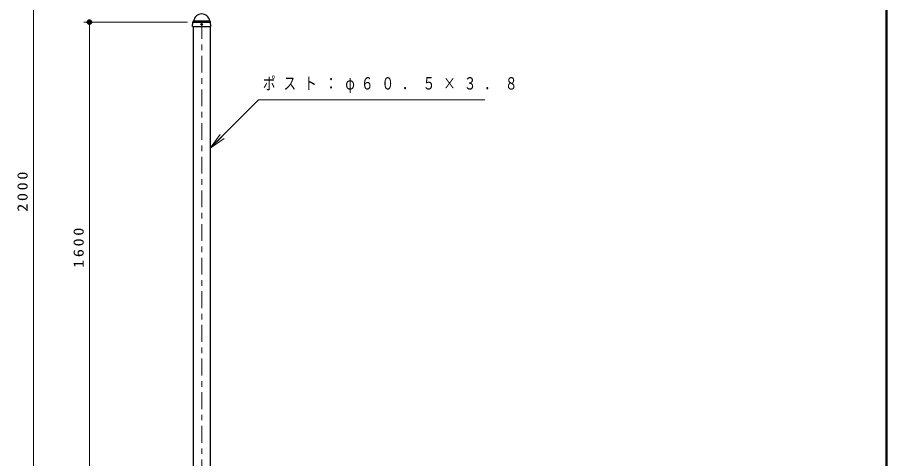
# Model space of a CAD drawing. Units: millimetres on the paper, scale 1:20. Extents: x -385 to 0, y 0 to 267.
# Drawn here: x -154.9 to 0, y 88.4 to 167.1 of the extents above; entities that cross this region are included whole.
import ezdxf

# ---------------------------------------------------------------- set-up
doc = ezdxf.new("R2010")
doc.units = ezdxf.units.MM
doc.linetypes.add('USER2', pattern=[6, 3, -1, 1, -1])
doc.layers.add('1_20', color=7, linetype='Continuous', lineweight=25)
doc.layers.add('NAKAMURA図枠', color=7, linetype='Continuous', lineweight=13)
doc.styles.add('ＭＳ ゴシック', font='')
doc.styles.get('ＭＳ ゴシック').set_extended_font_data('MS Gothic')

# ---------------------------------------------------------------- blocks, each defined once
blk = doc.blocks.new('filled_dot')
at = {"color": 0, "linetype": 'Continuous', "lineweight": -2, "const_width": 1.25}
blk.add_lwpolyline([(-0.625, 0, 1), (0.625, 0, 1)], format="xyb", close=True, dxfattribs=at)

msp = doc.modelspace()

# ---------------------------------------------------------------- linework, layer by layer
at = {"layer": '1_20', "lineweight": 13}
for p, q in [((-152.045, 86.21), (-152.045, 186.21)), ((-124.557, 166.21), (-143.045, 166.21)), ((-142.045, 86.21), (-142.045, 166.21)), ((-120.532, 143.709), (-118.765, 146.184)), ((-120.532, 143.709), (-118.411, 145.83)), ((-118.058, 145.477), (-120.532, 143.709))]:
    msp.add_line(p, q, dxfattribs=at)
at = {"layer": '1_20', "color": 4}
for p, q in [((-123.655, 165.45), (-123.635, 166.177)), ((-123.573, 166.321), (-123.506, 166.389)), ((-123.572, 166.235), (-120.518, 166.235)), ((-123.557, 166.21), (-120.532, 166.21)), ((-123.436, 166.41), (-120.654, 166.41)), ((-120.517, 166.321), (-120.584, 166.389)), ((-120.435, 165.45), (-120.455, 166.177)), ((-123.655, 165.45), (-123.616, 165.41)), ((-123.616, 165.41), (-120.474, 165.41)), ((-120.435, 165.45), (-120.474, 165.41))]:
    msp.add_line(p, q, dxfattribs=at)
at = {"layer": '1_20', "linetype": 'USER2', "lineweight": 13}
msp.add_line((-122.045, 166.21), (-122.045, 55.226), dxfattribs=at)
at = {"layer": '1_20'}
for p, q in [((-123.557, 165.41), (-123.557, 86.21)), ((-120.532, 165.41), (-120.532, 86.21))]:
    msp.add_line(p, q, dxfattribs=at)
at = {"layer": '1_20', "lineweight": 13}
msp.add_lwpolyline([(-120.532, 143.709), (-111.9, 152.341), (-71.612, 152.341)], dxfattribs=at)
at = {"layer": '1_20', "color": 4}
msp.add_circle((-122.045, 165.81), 0.125, dxfattribs=at)
for centre, radius, start, end in [((-122.045, 166.206), 1.454, 9.17167, 170.82833), ((-123.425, 166.173), 0.21, 135, 178.99406), ((-123.569, 166.452), 0.09, 315, 350.82833), ((-120.521, 166.452), 0.09, 186.19155, 225), ((-120.665, 166.173), 0.21, 1.00594, 45)]:
    msp.add_arc(centre, radius, start, end, dxfattribs=at)
at = {"layer": 'NAKAMURA図枠', "lineweight": 50}
msp.add_line((0, 0), (0, 267), dxfattribs=at)

# ---------------------------------------------------------------- block references
at = {"layer": '1_20', "lineweight": 13, "xscale": 0.4, "yscale": 0.4, "rotation": 270}
msp.add_blockref('filled_dot', (-142.045, 166.21), dxfattribs=at)

# ---------------------------------------------------------------- texts
at = {"layer": '1_20', "insert": (-111.126, 154.991), "char_height": 2.199, "attachment_point": 4, "style": 'ＭＳ ゴシック'}
msp.add_mtext('\\T1.63;\\W0.75;ポスト：φ６０．５×３．８', dxfattribs=at)
at = {"layer": '1_20', "char_height": 1.833, "attachment_point": 8, "rotation": 90, "style": 'ＭＳ ゴシック'}
for s, insert in [('\\T1.33;\\W1.15;2000', (-153.045, 136.21)), ('\\T1.33;\\W1.15;1600', (-143.045, 126.21))]:
    msp.add_mtext(s, dxfattribs=dict(at, insert=insert))

doc.saveas('drawing.dxf')
